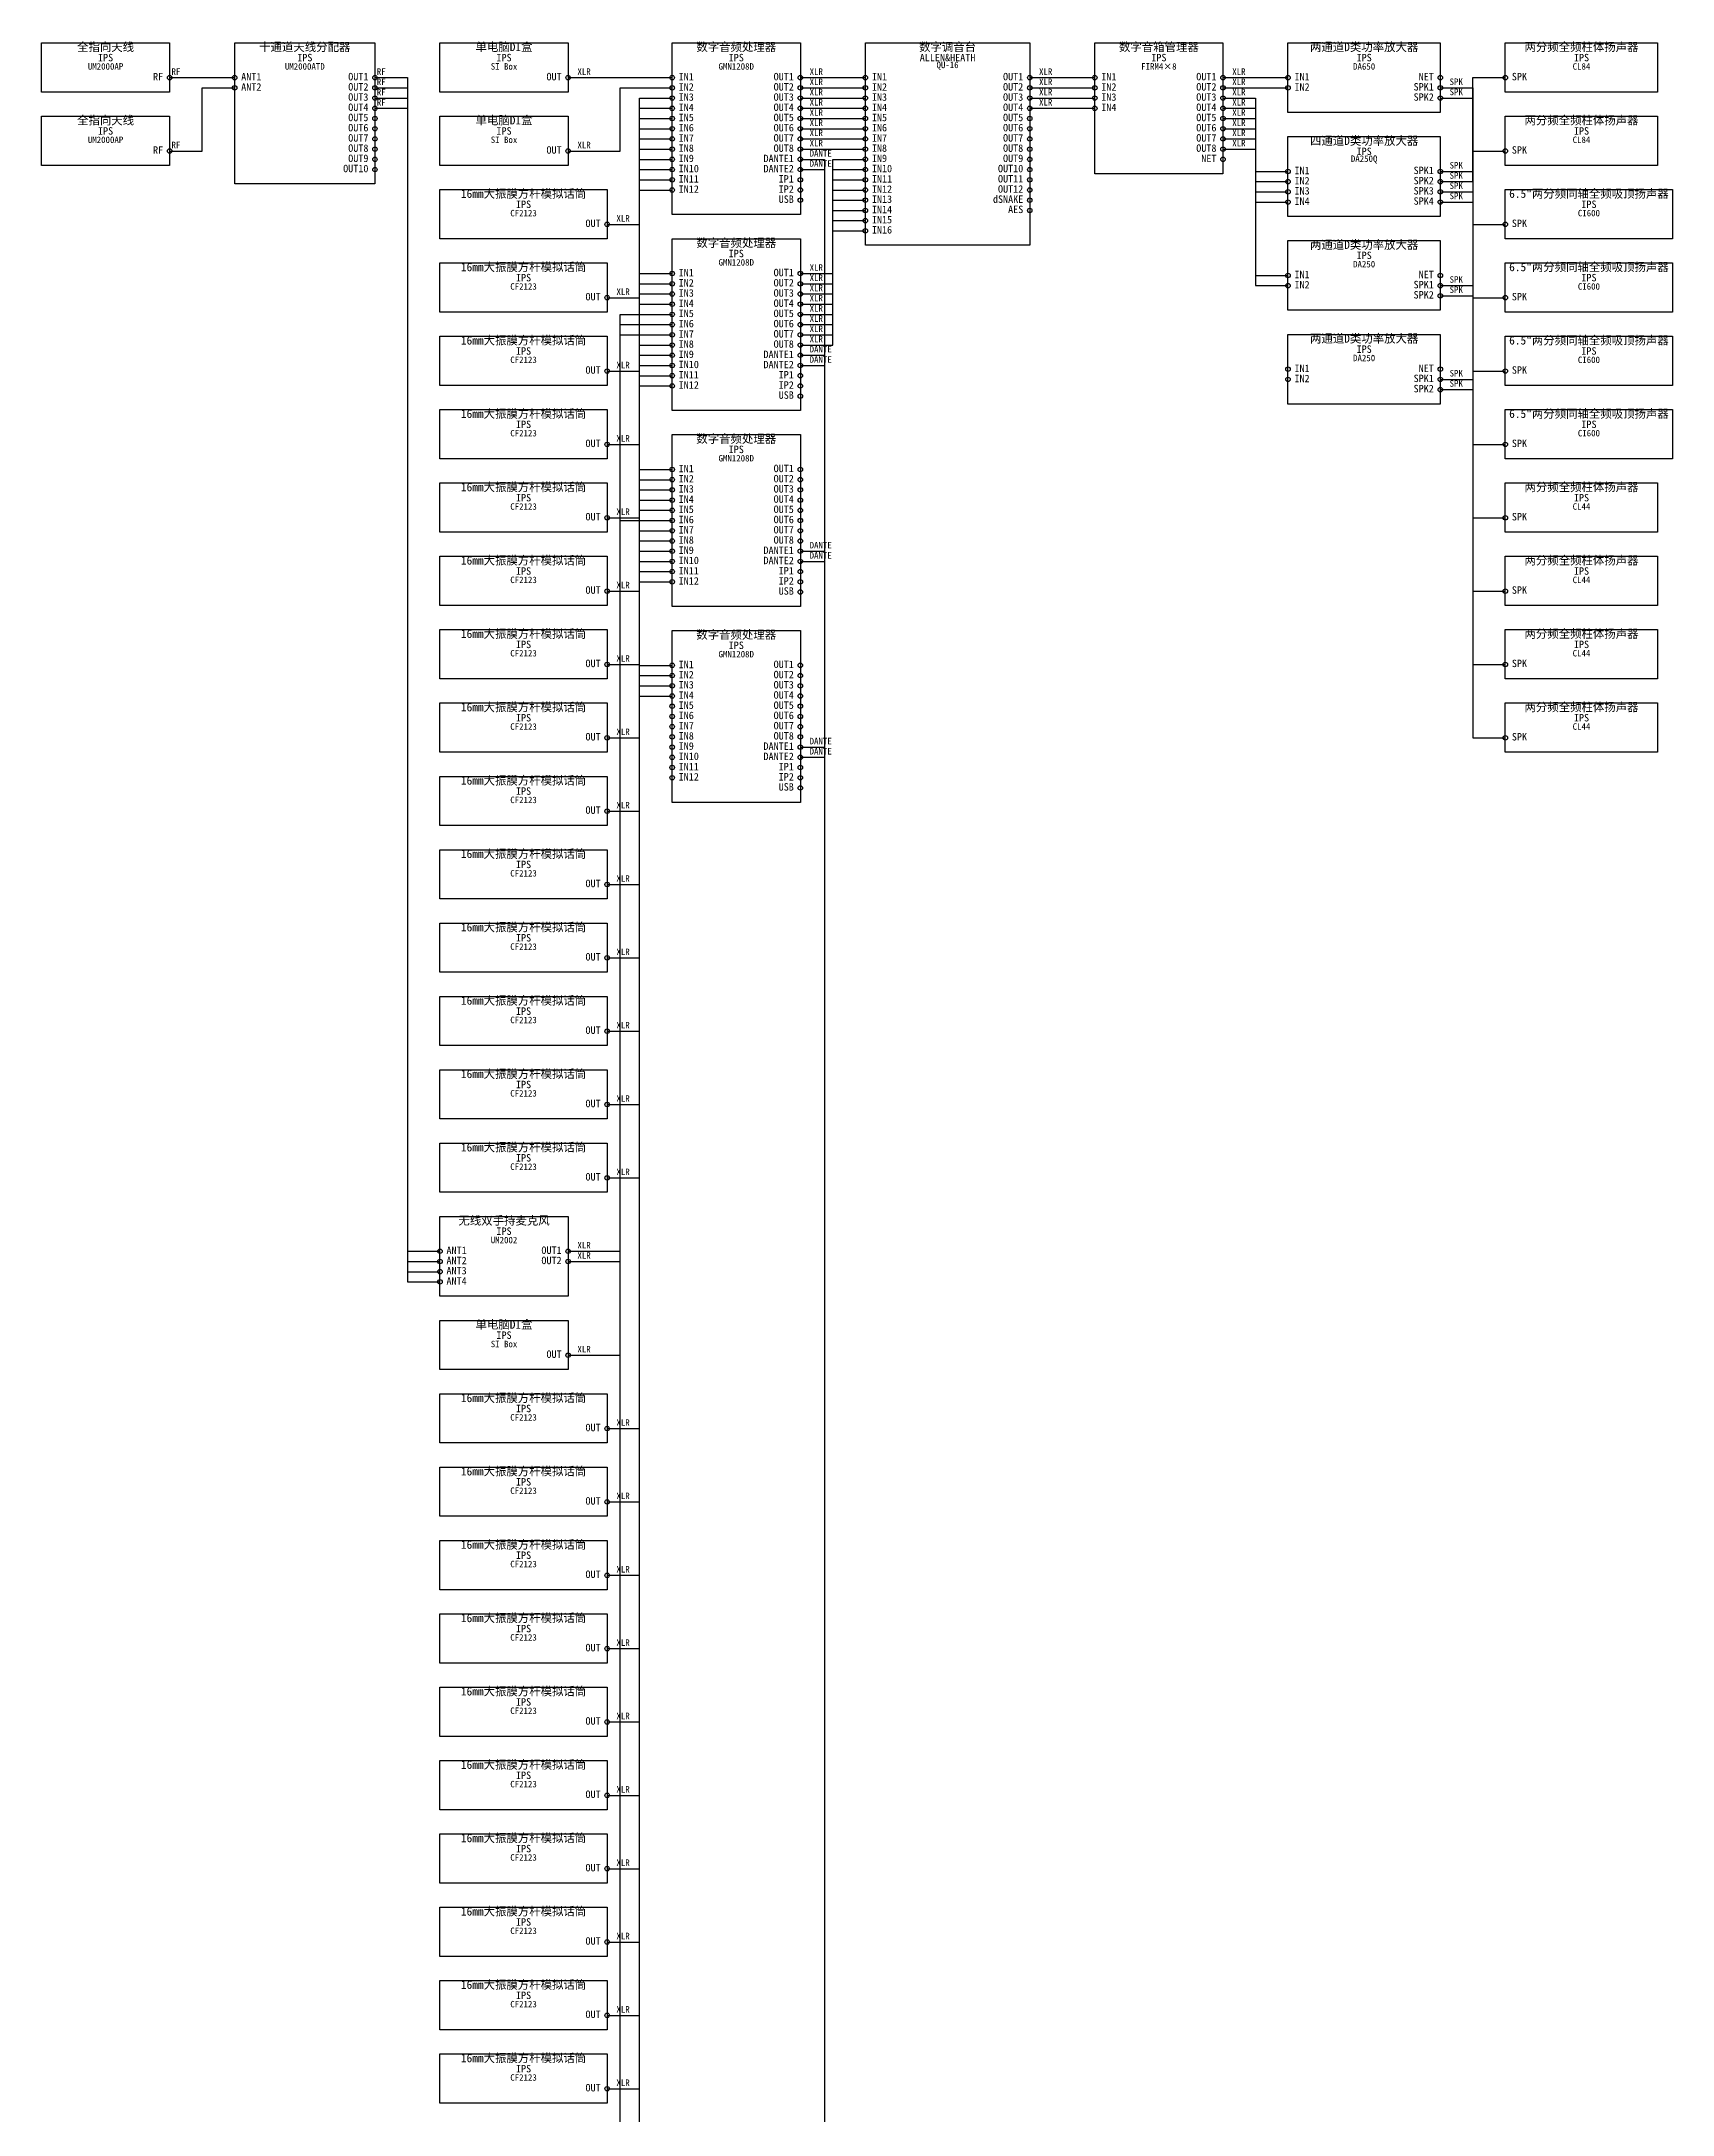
# Model space of a CAD drawing. Header units: metres. Extents: x 40 to 1796, y -3412 to -39.
# Drawn here: x 40 to 1796, y -2271 to -39 of the extents above; entities that cross this region are included whole.
import ezdxf

# ---------------------------------------------------------------- set-up
doc = ezdxf.new("R2010")
doc.units = ezdxf.units.M
for name, color, linetype in [('DEVICES', 7, 'Continuous'), ('LABELS', 7, 'Continuous'), ('PORTS', 6, 'Continuous'), ('WIRE_LABELS', 7, 'Continuous'), ('WIRES_ANALOG', 4, 'Continuous'), ('WIRES_DANTE', 5, 'Continuous'), ('WIRES_RF', 40, 'Continuous'), ('WIRES_SPEAKER', 1, 'Continuous')]:
    doc.layers.add(name, color=color, linetype=linetype)
doc.styles.add('CJK', font='simsun.ttc')

msp = doc.modelspace()

# ---------------------------------------------------------------- linework, layer by layer
at = {"layer": 'DEVICES', "color": 7, "lineweight": 25, "true_color": 0xb4b2a9}
for points in [[(40, -40), (178, -40), (178, -93), (40, -93), (40, -40)], [(248, -40), (399, -40), (399, -192), (248, -192), (248, -40)], [(469, -40), (607, -40), (607, -93), (469, -93), (469, -40)], [(719, -40), (857, -40), (857, -225), (719, -225), (719, -40)], [(927, -40), (1104, -40), (1104, -258), (927, -258), (927, -40)], [(1174, -40), (1312, -40), (1312, -181), (1174, -181), (1174, -40)], [(1382, -40), (1546, -40), (1546, -115), (1382, -115), (1382, -40)], [(1616, -40), (1780, -40), (1780, -93), (1616, -93), (1616, -40)], [(40, -119), (178, -119), (178, -172), (40, -172), (40, -119)], [(469, -119), (607, -119), (607, -172), (469, -172), (469, -119)], [(1616, -119), (1780, -119), (1780, -172), (1616, -172), (1616, -119)], [(1382, -141), (1546, -141), (1546, -227), (1382, -227), (1382, -141)], [(469, -198), (649, -198), (649, -251), (469, -251), (469, -198)], [(1616, -198), (1796, -198), (1796, -251), (1616, -251), (1616, -198)], [(719, -251), (857, -251), (857, -436), (719, -436), (719, -251)], [(1382, -253), (1546, -253), (1546, -328), (1382, -328), (1382, -253)], [(469, -277), (649, -277), (649, -330), (469, -330), (469, -277)], [(1616, -277), (1796, -277), (1796, -330), (1616, -330), (1616, -277)], [(469, -356), (649, -356), (649, -409), (469, -409), (469, -356)], [(1382, -354), (1546, -354), (1546, -429), (1382, -429), (1382, -354)], [(1616, -356), (1796, -356), (1796, -409), (1616, -409), (1616, -356)], [(469, -435), (649, -435), (649, -488), (469, -488), (469, -435)], [(1616, -435), (1796, -435), (1796, -488), (1616, -488), (1616, -435)], [(719, -462), (857, -462), (857, -647), (719, -647), (719, -462)], [(469, -514), (649, -514), (649, -567), (469, -567), (469, -514)], [(1616, -514), (1780, -514), (1780, -567), (1616, -567), (1616, -514)], [(469, -593), (649, -593), (649, -646), (469, -646), (469, -593)], [(1616, -593), (1780, -593), (1780, -646), (1616, -646), (1616, -593)], [(469, -672), (649, -672), (649, -725), (469, -725), (469, -672)], [(719, -673), (857, -673), (857, -858), (719, -858), (719, -673)], [(1616, -672), (1780, -672), (1780, -725), (1616, -725), (1616, -672)], [(469, -751), (649, -751), (649, -804), (469, -804), (469, -751)], [(1616, -751), (1780, -751), (1780, -804), (1616, -804), (1616, -751)], [(469, -830), (649, -830), (649, -883), (469, -883), (469, -830)], [(469, -909), (649, -909), (649, -962), (469, -962), (469, -909)], [(469, -988), (649, -988), (649, -1041), (469, -1041), (469, -988)], [(469, -1067), (649, -1067), (649, -1120), (469, -1120), (469, -1067)], [(469, -1146), (649, -1146), (649, -1199), (469, -1199), (469, -1146)], [(469, -1225), (649, -1225), (649, -1278), (469, -1278), (469, -1225)], [(469, -1304), (607, -1304), (607, -1390), (469, -1390), (469, -1304)], [(469, -1416), (607, -1416), (607, -1469), (469, -1469), (469, -1416)], [(469, -1495), (649, -1495), (649, -1548), (469, -1548), (469, -1495)], [(469, -1574), (649, -1574), (649, -1627), (469, -1627), (469, -1574)], [(469, -1653), (649, -1653), (649, -1706), (469, -1706), (469, -1653)], [(469, -1732), (649, -1732), (649, -1785), (469, -1785), (469, -1732)], [(469, -1811), (649, -1811), (649, -1864), (469, -1864), (469, -1811)], [(469, -1890), (649, -1890), (649, -1943), (469, -1943), (469, -1890)], [(469, -1969), (649, -1969), (649, -2022), (469, -2022), (469, -1969)], [(469, -2048), (649, -2048), (649, -2101), (469, -2101), (469, -2048)], [(469, -2127), (649, -2127), (649, -2180), (469, -2180), (469, -2127)], [(469, -2206), (649, -2206), (649, -2259), (469, -2259), (469, -2206)]]:
    msp.add_lwpolyline(points, dxfattribs=at)
at = {"layer": 'PORTS', "true_color": 0xe8923c}
for centre in [(178, -77.5), (248, -77.5), (248, -88.5), (399, -77.5), (399, -88.5), (399, -99.5), (399, -110.5), (399, -121.5), (399, -132.5), (178, -156.5), (399, -143.5), (399, -154.5), (399, -165.5), (399, -176.5), (469, -1341.5), (469, -1352.5), (469, -1363.5), (469, -1374.5)]:
    msp.add_circle(centre, 2.4, dxfattribs=at)
at = {"layer": 'PORTS', "true_color": 0x5dcaa5}
for centre in [(607, -77.5), (719, -77.5), (719, -88.5), (857, -77.5), (857, -88.5), (927, -77.5), (927, -88.5), (1104, -77.5), (1104, -88.5), (1174, -77.5), (1174, -88.5), (1312, -77.5), (1312, -88.5), (1382, -77.5), (1382, -88.5), (719, -99.5), (719, -110.5), (857, -99.5), (857, -110.5), (927, -99.5), (927, -110.5), (1104, -99.5), (1104, -110.5), (1174, -99.5), (1174, -110.5), (1312, -99.5), (1312, -110.5), (719, -121.5), (719, -132.5), (857, -121.5), (857, -132.5), (927, -121.5), (927, -132.5), (1104, -121.5), (1104, -132.5), (1312, -121.5), (1312, -132.5), (607, -156.5), (719, -143.5), (719, -154.5), (857, -143.5), (857, -154.5), (927, -143.5), (927, -154.5), (1104, -143.5), (1104, -154.5), (1312, -143.5), (1312, -154.5), (719, -165.5), (719, -176.5), (927, -165.5), (927, -176.5), (1104, -165.5), (1104, -176.5), (1382, -178.5), (719, -187.5), (719, -198.5), (927, -187.5), (927, -198.5), (1104, -187.5), (1104, -198.5), (1382, -189.5), (1382, -200.5), (927, -209.5), (927, -220.5), (1382, -211.5), (649, -235.5), (927, -231.5), (927, -242.5), (719, -288.5), (857, -288.5), (1382, -290.5), (649, -314.5), (719, -299.5), (719, -310.5), (857, -299.5), (857, -310.5), (1382, -301.5), (719, -321.5), (719, -332.5), (857, -321.5), (857, -332.5), (719, -343.5), (719, -354.5), (857, -343.5), (857, -354.5), (719, -365.5), (719, -376.5), (857, -365.5), (649, -393.5), (719, -387.5), (719, -398.5), (1382, -391.5), (1382, -402.5), (719, -409.5), (649, -472.5), (719, -499.5), (719, -510.5), (857, -499.5), (857, -510.5), (719, -521.5), (719, -532.5), (857, -521.5), (857, -532.5), (649, -551.5), (719, -543.5), (719, -554.5), (857, -543.5), (857, -554.5), (719, -565.5), (719, -576.5), (857, -565.5), (857, -576.5), (719, -587.5), (719, -598.5), (719, -609.5), (719, -620.5), (649, -630.5), (649, -709.5), (719, -710.5), (857, -710.5), (719, -721.5), (719, -732.5), (857, -721.5), (857, -732.5), (719, -743.5), (719, -754.5), (857, -743.5), (857, -754.5), (719, -765.5), (719, -776.5), (857, -765.5), (857, -776.5), (649, -788.5), (719, -787.5), (719, -798.5), (857, -787.5), (719, -809.5), (719, -820.5), (719, -831.5), (649, -867.5), (649, -946.5), (649, -1025.5), (649, -1104.5), (649, -1183.5), (649, -1262.5), (607, -1341.5), (607, -1352.5), (607, -1453.5), (649, -1532.5), (649, -1611.5), (649, -1690.5), (649, -1769.5), (649, -1848.5), (649, -1927.5), (649, -2006.5), (649, -2085.5), (649, -2164.5), (649, -2243.5)]:
    msp.add_circle(centre, 2.4, dxfattribs=at)
at = {"layer": 'PORTS', "true_color": 0xb07cd9}
for centre in [(1546, -77.5), (1312, -165.5), (857, -187.5), (857, -198.5), (1546, -290.5), (857, -398.5), (1546, -391.5), (857, -409.5), (857, -609.5), (857, -620.5), (857, -820.5), (857, -831.5)]:
    msp.add_circle(centre, 2.4, dxfattribs=at)
at = {"layer": 'PORTS', "true_color": 0xe8655a}
for centre in [(1546, -88.5), (1616, -77.5), (1546, -99.5), (1616, -156.5), (1546, -178.5), (1546, -189.5), (1546, -200.5), (1546, -211.5), (1616, -235.5), (1546, -301.5), (1546, -312.5), (1616, -314.5), (1546, -402.5), (1616, -393.5), (1546, -413.5), (1616, -472.5), (1616, -551.5), (1616, -630.5), (1616, -709.5), (1616, -788.5)]:
    msp.add_circle(centre, 2.4, dxfattribs=at)
at = {"layer": 'PORTS', "true_color": 0x378add}
for centre in [(857, -165.5), (857, -176.5), (857, -376.5), (857, -387.5), (857, -587.5), (857, -598.5), (857, -798.5), (857, -809.5)]:
    msp.add_circle(centre, 2.4, dxfattribs=at)
at = {"layer": 'PORTS', "true_color": 0x8f7ae6}
for centre in [(857, -209.5), (857, -420.5), (857, -631.5), (857, -842.5)]:
    msp.add_circle(centre, 2.4, dxfattribs=at)
at = {"layer": 'PORTS', "true_color": 0x7fd1e8}
for centre in [(1104, -209.5), (1104, -220.5)]:
    msp.add_circle(centre, 2.4, dxfattribs=at)
at = {"layer": 'WIRES_ANALOG', "linetype": 'CONTINUOUS', "true_color": 0x5dcaa5}
for points in [[(607, -77.5), (617, -77.5), (663, -77.5), (663, -77.5), (709, -77.5), (719, -77.5)], [(607, -156.5), (617, -156.5), (663, -156.5), (663, -88.5), (709, -88.5), (719, -88.5)], [(857, -77.5), (867, -77.5), (892, -77.5), (892, -77.5), (917, -77.5), (927, -77.5)], [(857, -88.5), (867, -88.5), (892, -88.5), (892, -88.5), (917, -88.5), (927, -88.5)], [(1104, -77.5), (1114, -77.5), (1139, -77.5), (1139, -77.5), (1164, -77.5), (1174, -77.5)], [(1104, -88.5), (1114, -88.5), (1139, -88.5), (1139, -88.5), (1164, -88.5), (1174, -88.5)], [(1312, -77.5), (1322, -77.5), (1347, -77.5), (1347, -77.5), (1372, -77.5), (1382, -77.5)], [(1312, -88.5), (1322, -88.5), (1347, -88.5), (1347, -88.5), (1372, -88.5), (1382, -88.5)], [(649, -235.5), (659, -235.5), (684, -235.5), (684, -99.5), (709, -99.5), (719, -99.5)], [(649, -314.5), (659, -314.5), (684, -314.5), (684, -110.5), (709, -110.5), (719, -110.5)], [(857, -99.5), (867, -99.5), (892, -99.5), (892, -99.5), (917, -99.5), (927, -99.5)], [(857, -110.5), (867, -110.5), (892, -110.5), (892, -110.5), (917, -110.5), (927, -110.5)], [(1104, -99.5), (1114, -99.5), (1139, -99.5), (1139, -99.5), (1164, -99.5), (1174, -99.5)], [(1104, -110.5), (1114, -110.5), (1139, -110.5), (1139, -110.5), (1164, -110.5), (1174, -110.5)], [(1312, -99.5), (1322, -99.5), (1347, -99.5), (1347, -178.5), (1372, -178.5), (1382, -178.5)], [(1312, -110.5), (1322, -110.5), (1347, -110.5), (1347, -189.5), (1372, -189.5), (1382, -189.5)], [(649, -393.5), (659, -393.5), (684, -393.5), (684, -121.5), (709, -121.5), (719, -121.5)], [(649, -472.5), (659, -472.5), (684, -472.5), (684, -132.5), (709, -132.5), (719, -132.5)], [(857, -121.5), (867, -121.5), (892, -121.5), (892, -121.5), (917, -121.5), (927, -121.5)], [(857, -132.5), (867, -132.5), (892, -132.5), (892, -132.5), (917, -132.5), (927, -132.5)], [(1312, -121.5), (1322, -121.5), (1347, -121.5), (1347, -200.5), (1372, -200.5), (1382, -200.5)], [(1312, -132.5), (1322, -132.5), (1347, -132.5), (1347, -211.5), (1372, -211.5), (1382, -211.5)], [(649, -551.5), (659, -551.5), (684, -551.5), (684, -143.5), (709, -143.5), (719, -143.5)], [(649, -630.5), (659, -630.5), (684, -630.5), (684, -154.5), (709, -154.5), (719, -154.5)], [(857, -143.5), (867, -143.5), (892, -143.5), (892, -143.5), (917, -143.5), (927, -143.5)], [(857, -154.5), (867, -154.5), (892, -154.5), (892, -154.5), (917, -154.5), (927, -154.5)], [(1312, -143.5), (1322, -143.5), (1347, -143.5), (1347, -290.5), (1372, -290.5), (1382, -290.5)], [(1312, -154.5), (1322, -154.5), (1347, -154.5), (1347, -301.5), (1372, -301.5), (1382, -301.5)], [(649, -709.5), (659, -709.5), (684, -709.5), (684, -165.5), (709, -165.5), (719, -165.5)], [(649, -788.5), (659, -788.5), (684, -788.5), (684, -176.5), (709, -176.5), (719, -176.5)], [(857, -288.5), (867, -288.5), (892, -288.5), (892, -165.5), (917, -165.5), (927, -165.5)], [(857, -299.5), (867, -299.5), (892, -299.5), (892, -176.5), (917, -176.5), (927, -176.5)], [(649, -867.5), (659, -867.5), (684, -867.5), (684, -187.5), (709, -187.5), (719, -187.5)], [(649, -946.5), (659, -946.5), (684, -946.5), (684, -198.5), (709, -198.5), (719, -198.5)], [(857, -310.5), (867, -310.5), (892, -310.5), (892, -187.5), (917, -187.5), (927, -187.5)], [(857, -321.5), (867, -321.5), (892, -321.5), (892, -198.5), (917, -198.5), (927, -198.5)], [(857, -332.5), (867, -332.5), (892, -332.5), (892, -209.5), (917, -209.5), (927, -209.5)], [(857, -343.5), (867, -343.5), (892, -343.5), (892, -220.5), (917, -220.5), (927, -220.5)], [(857, -354.5), (867, -354.5), (892, -354.5), (892, -231.5), (917, -231.5), (927, -231.5)], [(857, -365.5), (867, -365.5), (892, -365.5), (892, -242.5), (917, -242.5), (927, -242.5)], [(649, -1025.5), (659, -1025.5), (684, -1025.5), (684, -288.5), (709, -288.5), (719, -288.5)], [(649, -1104.5), (659, -1104.5), (684, -1104.5), (684, -299.5), (709, -299.5), (719, -299.5)], [(649, -1183.5), (659, -1183.5), (684, -1183.5), (684, -310.5), (709, -310.5), (719, -310.5)], [(607, -1341.5), (617, -1341.5), (663, -1341.5), (663, -332.5), (709, -332.5), (719, -332.5)], [(649, -1262.5), (659, -1262.5), (684, -1262.5), (684, -321.5), (709, -321.5), (719, -321.5)], [(607, -1352.5), (617, -1352.5), (663, -1352.5), (663, -343.5), (709, -343.5), (719, -343.5)], [(607, -1453.5), (617, -1453.5), (663, -1453.5), (663, -354.5), (709, -354.5), (719, -354.5)], [(649, -1532.5), (659, -1532.5), (684, -1532.5), (684, -365.5), (709, -365.5), (719, -365.5)], [(649, -1611.5), (659, -1611.5), (684, -1611.5), (684, -376.5), (709, -376.5), (719, -376.5)], [(649, -1690.5), (659, -1690.5), (684, -1690.5), (684, -387.5), (709, -387.5), (719, -387.5)], [(649, -1769.5), (659, -1769.5), (684, -1769.5), (684, -398.5), (709, -398.5), (719, -398.5)], [(649, -1848.5), (659, -1848.5), (684, -1848.5), (684, -409.5), (709, -409.5), (719, -409.5)], [(649, -1927.5), (659, -1927.5), (684, -1927.5), (684, -499.5), (709, -499.5), (719, -499.5)], [(649, -2006.5), (659, -2006.5), (684, -2006.5), (684, -510.5), (709, -510.5), (719, -510.5)], [(649, -2085.5), (659, -2085.5), (684, -2085.5), (684, -521.5), (709, -521.5), (719, -521.5)], [(649, -2164.5), (659, -2164.5), (684, -2164.5), (684, -532.5), (709, -532.5), (719, -532.5)], [(607, -2322.5), (617, -2322.5), (663, -2322.5), (663, -554.5), (709, -554.5), (719, -554.5)], [(649, -2243.5), (659, -2243.5), (684, -2243.5), (684, -543.5), (709, -543.5), (719, -543.5)], [(649, -2401.5), (659, -2401.5), (684, -2401.5), (684, -565.5), (709, -565.5), (719, -565.5)], [(649, -2480.5), (659, -2480.5), (684, -2480.5), (684, -576.5), (709, -576.5), (719, -576.5)], [(649, -2559.5), (659, -2559.5), (684, -2559.5), (684, -587.5), (709, -587.5), (719, -587.5)], [(649, -2638.5), (659, -2638.5), (684, -2638.5), (684, -598.5), (709, -598.5), (719, -598.5)], [(649, -2717.5), (659, -2717.5), (684, -2717.5), (684, -609.5), (709, -609.5), (719, -609.5)], [(649, -2796.5), (659, -2796.5), (684, -2796.5), (684, -620.5), (709, -620.5), (719, -620.5)], [(649, -2875.5), (659, -2875.5), (684, -2875.5), (684, -710.5), (709, -710.5), (719, -710.5)], [(649, -2954.5), (659, -2954.5), (684, -2954.5), (684, -721.5), (709, -721.5), (719, -721.5)], [(649, -3033.5), (659, -3033.5), (684, -3033.5), (684, -732.5), (709, -732.5), (719, -732.5)], [(649, -3112.5), (659, -3112.5), (684, -3112.5), (684, -743.5), (709, -743.5), (719, -743.5)]]:
    msp.add_lwpolyline(points, dxfattribs=at)
at = {"layer": 'WIRES_DANTE', "linetype": 'CONTINUOUS', "true_color": 0x378add}
for points in [[(857, -165.5), (867, -165.5), (883, -165.5), (883, -3180), (402.875, -3180), (402.875, -3224)], [(857, -176.5), (867, -176.5), (883, -176.5), (883, -3180), (419.625, -3180), (419.625, -3224)], [(857, -376.5), (867, -376.5), (883, -376.5), (883, -3180), (436.375, -3180), (436.375, -3224)], [(857, -387.5), (867, -387.5), (883, -387.5), (883, -3180), (453.125, -3180), (453.125, -3224)], [(857, -587.5), (867, -587.5), (883, -587.5), (883, -3180), (469.875, -3180), (469.875, -3224)], [(857, -598.5), (867, -598.5), (883, -598.5), (883, -3180), (486.625, -3180), (486.625, -3224)], [(857, -798.5), (867, -798.5), (883, -798.5), (883, -3180), (503.375, -3180), (503.375, -3224)], [(857, -809.5), (867, -809.5), (883, -809.5), (883, -3180), (520.125, -3180), (520.125, -3224)]]:
    msp.add_lwpolyline(points, dxfattribs=at)
at = {"layer": 'WIRES_RF', "linetype": 'CONTINUOUS', "true_color": 0xe8923c}
for points in [[(178, -77.5), (188, -77.5), (213, -77.5), (213, -77.5), (238, -77.5), (248, -77.5)], [(178, -156.5), (188, -156.5), (213, -156.5), (213, -88.5), (238, -88.5), (248, -88.5)], [(399, -77.5), (409, -77.5), (434, -77.5), (434, -1341.5), (459, -1341.5), (469, -1341.5)], [(399, -88.5), (409, -88.5), (434, -88.5), (434, -1352.5), (459, -1352.5), (469, -1352.5)], [(399, -99.5), (409, -99.5), (434, -99.5), (434, -1363.5), (459, -1363.5), (469, -1363.5)], [(399, -110.5), (409, -110.5), (434, -110.5), (434, -1374.5), (459, -1374.5), (469, -1374.5)]]:
    msp.add_lwpolyline(points, dxfattribs=at)
at = {"layer": 'WIRES_SPEAKER', "linetype": 'CONTINUOUS', "true_color": 0xe8655a}
for points in [[(1546, -178.5), (1556, -178.5), (1581, -178.5), (1581, -77.5), (1606, -77.5), (1616, -77.5)], [(1546, -88.5), (1556, -88.5), (1581, -88.5), (1581, -235.5), (1606, -235.5), (1616, -235.5)], [(1546, -99.5), (1556, -99.5), (1581, -99.5), (1581, -551.5), (1606, -551.5), (1616, -551.5)], [(1546, -189.5), (1556, -189.5), (1581, -189.5), (1581, -156.5), (1606, -156.5), (1616, -156.5)], [(1546, -200.5), (1556, -200.5), (1581, -200.5), (1581, -314.5), (1606, -314.5), (1616, -314.5)], [(1546, -211.5), (1556, -211.5), (1581, -211.5), (1581, -630.5), (1606, -630.5), (1616, -630.5)], [(1546, -301.5), (1556, -301.5), (1581, -301.5), (1581, -393.5), (1606, -393.5), (1616, -393.5)], [(1546, -312.5), (1556, -312.5), (1581, -312.5), (1581, -709.5), (1606, -709.5), (1616, -709.5)], [(1546, -402.5), (1556, -402.5), (1581, -402.5), (1581, -472.5), (1606, -472.5), (1616, -472.5)], [(1546, -413.5), (1556, -413.5), (1581, -413.5), (1581, -788.5), (1606, -788.5), (1616, -788.5)]]:
    msp.add_lwpolyline(points, dxfattribs=at)

# ---------------------------------------------------------------- texts
at = {"layer": 'LABELS', "true_color": 0xf1efe8, "char_height": 9, "attachment_point": 8, "style": 'CJK'}
for s, insert in [('全指向天线', (109, -50)), ('十通道天线分配器', (323.5, -50)), ('单电脑DI盒', (538, -50)), ('数字音频处理器', (788, -50)), ('数字调音台', (1015.5, -50)), ('数字音箱管理器', (1243, -50)), ('两通道D类功率放大器', (1464, -50)), ('两分频全频柱体扬声器', (1698, -50)), ('全指向天线', (109, -129)), ('单电脑DI盒', (538, -129)), ('两分频全频柱体扬声器', (1698, -129)), ('四通道D类功率放大器', (1464, -151)), ('16mm大振膜方杆模拟话筒', (559, -208)), ('6.5"两分频同轴全频吸顶扬声器', (1706, -208)), ('数字音频处理器', (788, -261)), ('两通道D类功率放大器', (1464, -263)), ('16mm大振膜方杆模拟话筒', (559, -287)), ('6.5"两分频同轴全频吸顶扬声器', (1706, -287)), ('16mm大振膜方杆模拟话筒', (559, -366)), ('两通道D类功率放大器', (1464, -364)), ('6.5"两分频同轴全频吸顶扬声器', (1706, -366)), ('16mm大振膜方杆模拟话筒', (559, -445)), ('6.5"两分频同轴全频吸顶扬声器', (1706, -445)), ('数字音频处理器', (788, -472)), ('16mm大振膜方杆模拟话筒', (559, -524)), ('两分频全频柱体扬声器', (1698, -524)), ('16mm大振膜方杆模拟话筒', (559, -603)), ('两分频全频柱体扬声器', (1698, -603)), ('16mm大振膜方杆模拟话筒', (559, -682)), ('数字音频处理器', (788, -683)), ('两分频全频柱体扬声器', (1698, -682)), ('16mm大振膜方杆模拟话筒', (559, -761)), ('两分频全频柱体扬声器', (1698, -761)), ('16mm大振膜方杆模拟话筒', (559, -840)), ('16mm大振膜方杆模拟话筒', (559, -919)), ('16mm大振膜方杆模拟话筒', (559, -998)), ('16mm大振膜方杆模拟话筒', (559, -1077)), ('16mm大振膜方杆模拟话筒', (559, -1156)), ('16mm大振膜方杆模拟话筒', (559, -1235)), ('无线双手持麦克风', (538, -1314)), ('单电脑DI盒', (538, -1426)), ('16mm大振膜方杆模拟话筒', (559, -1505)), ('16mm大振膜方杆模拟话筒', (559, -1584)), ('16mm大振膜方杆模拟话筒', (559, -1663)), ('16mm大振膜方杆模拟话筒', (559, -1742)), ('16mm大振膜方杆模拟话筒', (559, -1821)), ('16mm大振膜方杆模拟话筒', (559, -1900)), ('16mm大振膜方杆模拟话筒', (559, -1979)), ('16mm大振膜方杆模拟话筒', (559, -2058)), ('16mm大振膜方杆模拟话筒', (559, -2137)), ('16mm大振膜方杆模拟话筒', (559, -2216))]:
    msp.add_mtext(s, dxfattribs=dict(at, insert=insert))
at = {"layer": 'LABELS', "true_color": 0x9a978d, "char_height": 7, "attachment_point": 8, "style": 'CJK'}
for s, insert in [('UM2000AP', (109, -69)), ('UM2000ATD', (323.5, -69)), ('SI Box', (538, -69)), ('GMN1208D', (788, -69)), ('QU-16', (1015.5, -69)), ('FIRM4×8', (1243, -69)), ('DA650', (1464, -69)), ('CL84', (1698, -69)), ('UM2000AP', (109, -148)), ('SI Box', (538, -148)), ('CL84', (1698, -148)), ('DA250Q', (1464, -170)), ('CF2123', (559, -227)), ('CI600', (1706, -227)), ('GMN1208D', (788, -280)), ('DA250', (1464, -282)), ('CF2123', (559, -306)), ('CI600', (1706, -306)), ('CF2123', (559, -385)), ('DA250', (1464, -383)), ('CI600', (1706, -385)), ('CF2123', (559, -464)), ('CI600', (1706, -464)), ('GMN1208D', (788, -491)), ('CF2123', (559, -543)), ('CL44', (1698, -543)), ('CF2123', (559, -622)), ('CL44', (1698, -622)), ('CF2123', (559, -701)), ('GMN1208D', (788, -702)), ('CL44', (1698, -701)), ('CF2123', (559, -780)), ('CL44', (1698, -780)), ('CF2123', (559, -859)), ('CF2123', (559, -938)), ('CF2123', (559, -1017)), ('CF2123', (559, -1096)), ('CF2123', (559, -1175)), ('CF2123', (559, -1254)), ('UM2002', (538, -1333)), ('SI Box', (538, -1445)), ('CF2123', (559, -1524)), ('CF2123', (559, -1603)), ('CF2123', (559, -1682)), ('CF2123', (559, -1761)), ('CF2123', (559, -1840)), ('CF2123', (559, -1919)), ('CF2123', (559, -1998)), ('CF2123', (559, -2077)), ('CF2123', (559, -2156)), ('CF2123', (559, -2235))]:
    msp.add_mtext(s, dxfattribs=dict(at, insert=insert))
at = {"layer": 'LABELS', "true_color": 0xc4c2b8, "char_height": 8, "attachment_point": 8, "style": 'CJK'}
for s, insert in [('IPS', (109, -60)), ('IPS', (323.5, -60)), ('IPS', (538, -60)), ('IPS', (788, -60)), ('ALLEN&HEATH', (1015.5, -60)), ('IPS', (1243, -60)), ('IPS', (1464, -60)), ('IPS', (1698, -60)), ('IPS', (109, -139)), ('IPS', (538, -139)), ('IPS', (1698, -139)), ('IPS', (1464, -161)), ('IPS', (559, -218)), ('IPS', (1706, -218)), ('IPS', (788, -271)), ('IPS', (1464, -273)), ('IPS', (559, -297)), ('IPS', (1706, -297)), ('IPS', (559, -376)), ('IPS', (1464, -374)), ('IPS', (1706, -376)), ('IPS', (559, -455)), ('IPS', (1706, -455)), ('IPS', (788, -482)), ('IPS', (559, -534)), ('IPS', (1698, -534)), ('IPS', (559, -613)), ('IPS', (1698, -613)), ('IPS', (559, -692)), ('IPS', (788, -693)), ('IPS', (1698, -692)), ('IPS', (559, -771)), ('IPS', (1698, -771)), ('IPS', (559, -850)), ('IPS', (559, -929)), ('IPS', (559, -1008)), ('IPS', (559, -1087)), ('IPS', (559, -1166)), ('IPS', (559, -1245)), ('IPS', (538, -1324)), ('IPS', (538, -1436)), ('IPS', (559, -1515)), ('IPS', (559, -1594)), ('IPS', (559, -1673)), ('IPS', (559, -1752)), ('IPS', (559, -1831)), ('IPS', (559, -1910)), ('IPS', (559, -1989)), ('IPS', (559, -2068)), ('IPS', (559, -2147)), ('IPS', (559, -2226))]:
    msp.add_mtext(s, dxfattribs=dict(at, insert=insert))
at = {"layer": 'LABELS', "true_color": 0xf5f5ec, "char_height": 8, "style": 'CJK'}
for s, insert, attachment_point in [('RF', (171, -80.5), 9), ('ANT1', (255, -80.5), 7), ('ANT2', (255, -91.5), 7), ('OUT1', (392, -80.5), 9), ('OUT2', (392, -91.5), 9), ('OUT', (600, -80.5), 9), ('IN1', (726, -80.5), 7), ('IN2', (726, -91.5), 7), ('OUT1', (850, -80.5), 9), ('OUT2', (850, -91.5), 9), ('IN1', (934, -80.5), 7), ('IN2', (934, -91.5), 7), ('OUT1', (1097, -80.5), 9), ('OUT2', (1097, -91.5), 9), ('IN1', (1181, -80.5), 7), ('IN2', (1181, -91.5), 7), ('OUT1', (1305, -80.5), 9), ('OUT2', (1305, -91.5), 9), ('IN1', (1389, -80.5), 7), ('IN2', (1389, -91.5), 7), ('SPK1', (1539, -91.5), 9), ('NET', (1539, -80.5), 9), ('SPK', (1623, -80.5), 7), ('OUT3', (392, -102.5), 9), ('OUT4', (392, -113.5), 9), ('IN3', (726, -102.5), 7), ('IN4', (726, -113.5), 7), ('OUT3', (850, -102.5), 9), ('OUT4', (850, -113.5), 9), ('IN3', (934, -102.5), 7), ('IN4', (934, -113.5), 7), ('OUT3', (1097, -102.5), 9), ('OUT4', (1097, -113.5), 9), ('IN3', (1181, -102.5), 7), ('IN4', (1181, -113.5), 7), ('OUT3', (1305, -102.5), 9), ('OUT4', (1305, -113.5), 9), ('SPK2', (1539, -102.5), 9), ('OUT5', (392, -124.5), 9), ('OUT6', (392, -135.5), 9), ('IN5', (726, -124.5), 7), ('IN6', (726, -135.5), 7), ('OUT5', (850, -124.5), 9), ('OUT6', (850, -135.5), 9), ('IN5', (934, -124.5), 7), ('IN6', (934, -135.5), 7), ('OUT5', (1097, -124.5), 9), ('OUT6', (1097, -135.5), 9), ('OUT5', (1305, -124.5), 9), ('OUT6', (1305, -135.5), 9), ('RF', (171, -159.5), 9), ('OUT7', (392, -146.5), 9), ('OUT8', (392, -157.5), 9), ('OUT', (600, -159.5), 9), ('IN7', (726, -146.5), 7), ('IN8', (726, -157.5), 7), ('OUT7', (850, -146.5), 9), ('OUT8', (850, -157.5), 9), ('IN7', (934, -146.5), 7), ('IN8', (934, -157.5), 7), ('OUT7', (1097, -146.5), 9), ('OUT8', (1097, -157.5), 9), ('OUT7', (1305, -146.5), 9), ('OUT8', (1305, -157.5), 9), ('SPK', (1623, -159.5), 7), ('OUT10', (392, -179.5), 9), ('OUT9', (392, -168.5), 9), ('IN9', (726, -168.5), 7), ('IN10', (726, -179.5), 7), ('DANTE1', (850, -168.5), 9), ('DANTE2', (850, -179.5), 9), ('IN9', (934, -168.5), 7), ('IN10', (934, -179.5), 7), ('OUT10', (1097, -179.5), 9), ('OUT9', (1097, -168.5), 9), ('NET', (1305, -168.5), 9), ('IN1', (1389, -181.5), 7), ('SPK1', (1539, -181.5), 9), ('IN11', (726, -190.5), 7), ('IN12', (726, -201.5), 7), ('IP1', (850, -190.5), 9), ('IP2', (850, -201.5), 9), ('IN11', (934, -190.5), 7), ('IN12', (934, -201.5), 7), ('OUT11', (1097, -190.5), 9), ('OUT12', (1097, -201.5), 9), ('IN2', (1389, -192.5), 7), ('IN3', (1389, -203.5), 7), ('SPK2', (1539, -192.5), 9), ('SPK3', (1539, -203.5), 9), ('USB', (850, -212.5), 9), ('IN13', (934, -212.5), 7), ('IN14', (934, -223.5), 7), ('dSNAKE ', (1097, -212.5), 9), ('AES', (1097, -223.5), 9), ('IN4', (1389, -214.5), 7), ('SPK4', (1539, -214.5), 9), ('OUT', (642, -238.5), 9), ('IN15', (934, -234.5), 7), ('IN16', (934, -245.5), 7), ('SPK', (1623, -238.5), 7), ('IN1', (726, -291.5), 7), ('OUT1', (850, -291.5), 9), ('IN1', (1389, -293.5), 7), ('NET', (1539, -293.5), 9), ('OUT', (642, -317.5), 9), ('IN2', (726, -302.5), 7), ('IN3', (726, -313.5), 7), ('OUT2', (850, -302.5), 9), ('OUT3', (850, -313.5), 9), ('IN2', (1389, -304.5), 7), ('SPK1', (1539, -304.5), 9), ('SPK2', (1539, -315.5), 9), ('SPK', (1623, -317.5), 7), ('IN4', (726, -324.5), 7), ('IN5', (726, -335.5), 7), ('OUT4', (850, -324.5), 9), ('OUT5', (850, -335.5), 9), ('IN6', (726, -346.5), 7), ('IN7', (726, -357.5), 7), ('OUT6', (850, -346.5), 9), ('OUT7', (850, -357.5), 9), ('IN8', (726, -368.5), 7), ('IN9', (726, -379.5), 7), ('DANTE1', (850, -379.5), 9), ('OUT8', (850, -368.5), 9), ('OUT', (642, -396.5), 9), ('IN10', (726, -390.5), 7), ('IN11', (726, -401.5), 7), ('DANTE2', (850, -390.5), 9), ('IP1', (850, -401.5), 9), ('IN1', (1389, -394.5), 7), ('IN2', (1389, -405.5), 7), ('SPK1', (1539, -405.5), 9), ('NET', (1539, -394.5), 9), ('SPK', (1623, -396.5), 7), ('IN12', (726, -412.5), 7), ('USB', (850, -423.5), 9), ('IP2', (850, -412.5), 9), ('SPK2', (1539, -416.5), 9), ('OUT', (642, -475.5), 9), ('SPK', (1623, -475.5), 7), ('IN1', (726, -502.5), 7), ('IN2', (726, -513.5), 7), ('OUT1', (850, -502.5), 9), ('OUT2', (850, -513.5), 9), ('IN3', (726, -524.5), 7), ('IN4', (726, -535.5), 7), ('OUT3', (850, -524.5), 9), ('OUT4', (850, -535.5), 9), ('OUT', (642, -554.5), 9), ('IN5', (726, -546.5), 7), ('IN6', (726, -557.5), 7), ('OUT5', (850, -546.5), 9), ('OUT6', (850, -557.5), 9), ('SPK', (1623, -554.5), 7), ('IN7', (726, -568.5), 7), ('IN8', (726, -579.5), 7), ('OUT7', (850, -568.5), 9), ('OUT8', (850, -579.5), 9), ('IN9', (726, -590.5), 7), ('IN10', (726, -601.5), 7), ('DANTE1', (850, -590.5), 9), ('DANTE2', (850, -601.5), 9), ('IN11', (726, -612.5), 7), ('IN12', (726, -623.5), 7), ('IP1', (850, -612.5), 9), ('IP2', (850, -623.5), 9), ('OUT', (642, -633.5), 9), ('USB', (850, -634.5), 9), ('SPK', (1623, -633.5), 7), ('OUT', (642, -712.5), 9), ('IN1', (726, -713.5), 7), ('OUT1', (850, -713.5), 9), ('SPK', (1623, -712.5), 7), ('IN2', (726, -724.5), 7), ('IN3', (726, -735.5), 7), ('OUT2', (850, -724.5), 9), ('OUT3', (850, -735.5), 9), ('IN4', (726, -746.5), 7), ('IN5', (726, -757.5), 7), ('OUT4', (850, -746.5), 9), ('OUT5', (850, -757.5), 9), ('IN6', (726, -768.5), 7), ('IN7', (726, -779.5), 7), ('OUT6', (850, -768.5), 9), ('OUT7', (850, -779.5), 9), ('OUT', (642, -791.5), 9), ('IN8', (726, -790.5), 7), ('IN9', (726, -801.5), 7), ('DANTE1', (850, -801.5), 9), ('OUT8', (850, -790.5), 9), ('SPK', (1623, -791.5), 7), ('IN10', (726, -812.5), 7), ('IN11', (726, -823.5), 7), ('DANTE2', (850, -812.5), 9), ('IP1', (850, -823.5), 9), ('IN12', (726, -834.5), 7), ('USB', (850, -845.5), 9), ('IP2', (850, -834.5), 9), ('OUT', (642, -870.5), 9), ('OUT', (642, -949.5), 9), ('OUT', (642, -1028.5), 9), ('OUT', (642, -1107.5), 9), ('OUT', (642, -1186.5), 9), ('OUT', (642, -1265.5), 9), ('ANT1', (476, -1344.5), 7), ('OUT1', (600, -1344.5), 9), ('ANT2', (476, -1355.5), 7), ('ANT3', (476, -1366.5), 7), ('OUT2', (600, -1355.5), 9), ('ANT4', (476, -1377.5), 7), ('OUT', (600, -1456.5), 9), ('OUT', (642, -1535.5), 9), ('OUT', (642, -1614.5), 9), ('OUT', (642, -1693.5), 9), ('OUT', (642, -1772.5), 9), ('OUT', (642, -1851.5), 9), ('OUT', (642, -1930.5), 9), ('OUT', (642, -2009.5), 9), ('OUT', (642, -2088.5), 9), ('OUT', (642, -2167.5), 9), ('OUT', (642, -2246.5), 9)]:
    msp.add_mtext(s, dxfattribs=dict(at, insert=insert, attachment_point=attachment_point))
at = {"layer": 'WIRE_LABELS', "true_color": 0xe8923c, "char_height": 7, "attachment_point": 7, "style": 'CJK'}
for insert in [(180, -74.5), (401, -74.5), (401, -85.5), (401, -96.5), (401, -107.5), (180, -153.5)]:
    msp.add_mtext('RF', dxfattribs=dict(at, insert=insert))
at = {"layer": 'WIRE_LABELS', "true_color": 0x5dcaa5, "char_height": 7, "attachment_point": 7, "style": 'CJK'}
for insert in [(617, -74.5), (867, -74.5), (867, -85.5), (1114, -74.5), (1114, -85.5), (1322, -74.5), (1322, -85.5), (867, -96.5), (867, -107.5), (867, -118.5), (1114, -96.5), (1114, -107.5), (1322, -96.5), (1322, -107.5), (1322, -118.5), (867, -129.5), (867, -140.5), (1322, -129.5), (1322, -140.5), (617, -153.5), (867, -151.5), (1322, -151.5), (659, -232.5), (867, -285.5), (867, -296.5), (659, -311.5), (867, -307.5), (867, -318.5), (867, -329.5), (867, -340.5), (867, -351.5), (867, -362.5), (659, -390.5), (659, -469.5), (659, -548.5), (659, -627.5), (659, -706.5), (659, -785.5), (659, -864.5), (659, -943.5), (659, -1022.5), (659, -1101.5), (659, -1180.5), (659, -1259.5), (617, -1338.5), (617, -1349.5), (617, -1450.5), (659, -1529.5), (659, -1608.5), (659, -1687.5), (659, -1766.5), (659, -1845.5), (659, -1924.5), (659, -2003.5), (659, -2082.5), (659, -2161.5), (659, -2240.5)]:
    msp.add_mtext('XLR', dxfattribs=dict(at, insert=insert))
at = {"layer": 'WIRE_LABELS', "true_color": 0xe8655a, "char_height": 7, "attachment_point": 7, "style": 'CJK'}
for insert in [(1556, -85.5), (1556, -96.5), (1556, -175.5), (1556, -186.5), (1556, -197.5), (1556, -208.5), (1556, -298.5), (1556, -309.5), (1556, -399.5), (1556, -410.5)]:
    msp.add_mtext('SPK', dxfattribs=dict(at, insert=insert))
at = {"layer": 'WIRE_LABELS', "true_color": 0x378add, "char_height": 7, "attachment_point": 7, "style": 'CJK'}
for insert in [(867, -162.5), (867, -173.5), (867, -373.5), (867, -384.5), (867, -584.5), (867, -595.5), (867, -795.5), (867, -806.5)]:
    msp.add_mtext('DANTE', dxfattribs=dict(at, insert=insert))

doc.saveas('drawing.dxf')
